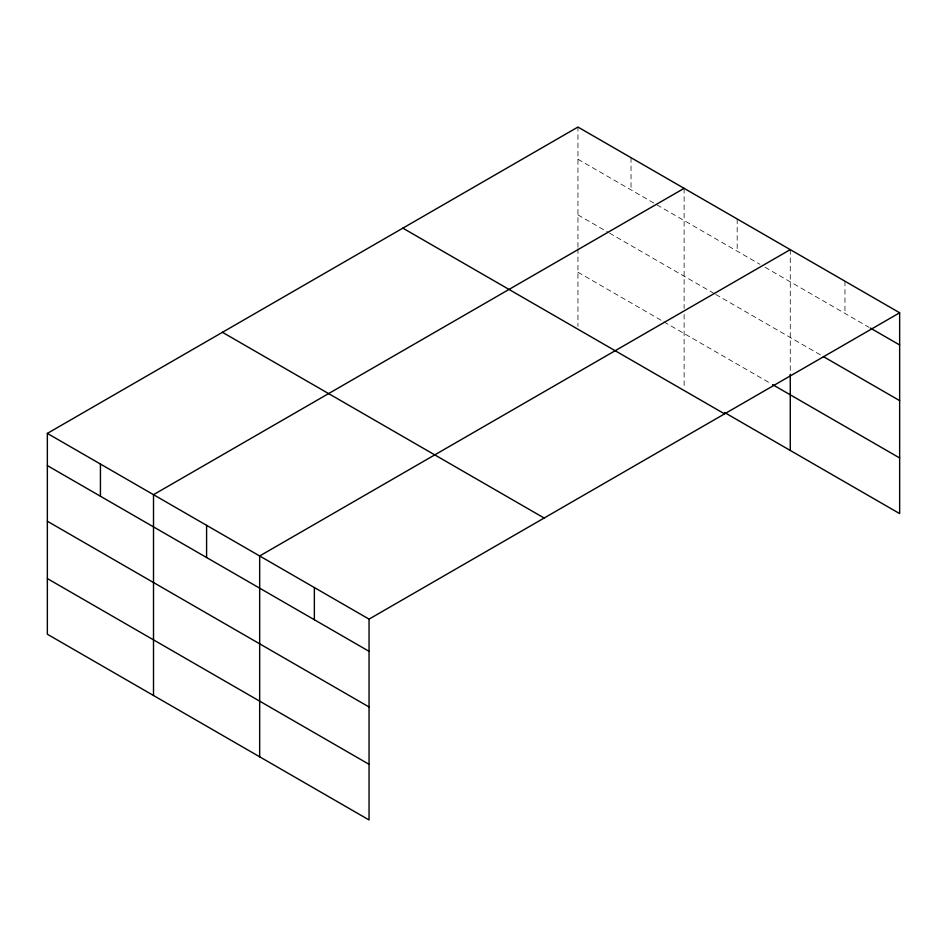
<?xml version="1.0" encoding="UTF-8"?>
<svg xmlns="http://www.w3.org/2000/svg" width="947" height="947" viewBox="0 0 947 947"><rect width="100%" height="100%" fill="white"/><g stroke="black" fill="none" stroke-linecap="round" stroke-linejoin="round"><path stroke-width="0.71" stroke-dasharray="4.74 3.55" d="M577.954 247.238L577.954 127.052M577.954 159.25L759.944 264.32M764.998 267.243L869.121 327.366M577.954 214.898L608.282 232.406M609.548 233.14L714.44 293.7M715.707 294.434L822.067 355.835M577.954 272.227L662.628 321.116M663.894 321.85L771.32 383.866M844.961 281.212L844.961 313.41M790.272 249.629L790.272 372.763M737.192 218.994L737.192 251.192M684.113 188.346L684.113 308.533M684.113 314.416L684.113 387.702M631.033 157.699L631.033 189.897M577.954 248.706L577.954 326.419"/><path stroke-width="1.42" d="M47.35 433.395L369.046 619.125L369.046 819.948L47.35 634.218L47.35 433.395L577.954 127.052L899.65 312.782L899.65 513.605L724.55 412.513M684.113 188.346L153.509 494.677L153.509 695.512M790.272 249.629L259.667 555.972L259.667 756.795M369.046 619.125L899.65 312.782M870.4 328.1L899.65 344.98M823.345 356.569L899.65 400.628M772.574 384.6L899.65 457.969M402.854 228.144L724.55 413.875M222.45 332.302L544.146 518.033M47.35 465.593L369.046 651.323M47.35 521.241L369.046 706.971M47.35 578.57L369.046 764.3M790.272 374.231L790.272 450.464M314.357 587.542L314.357 619.752M206.588 525.325L206.588 557.534M100.429 464.03L100.429 496.24"/></g></svg>
